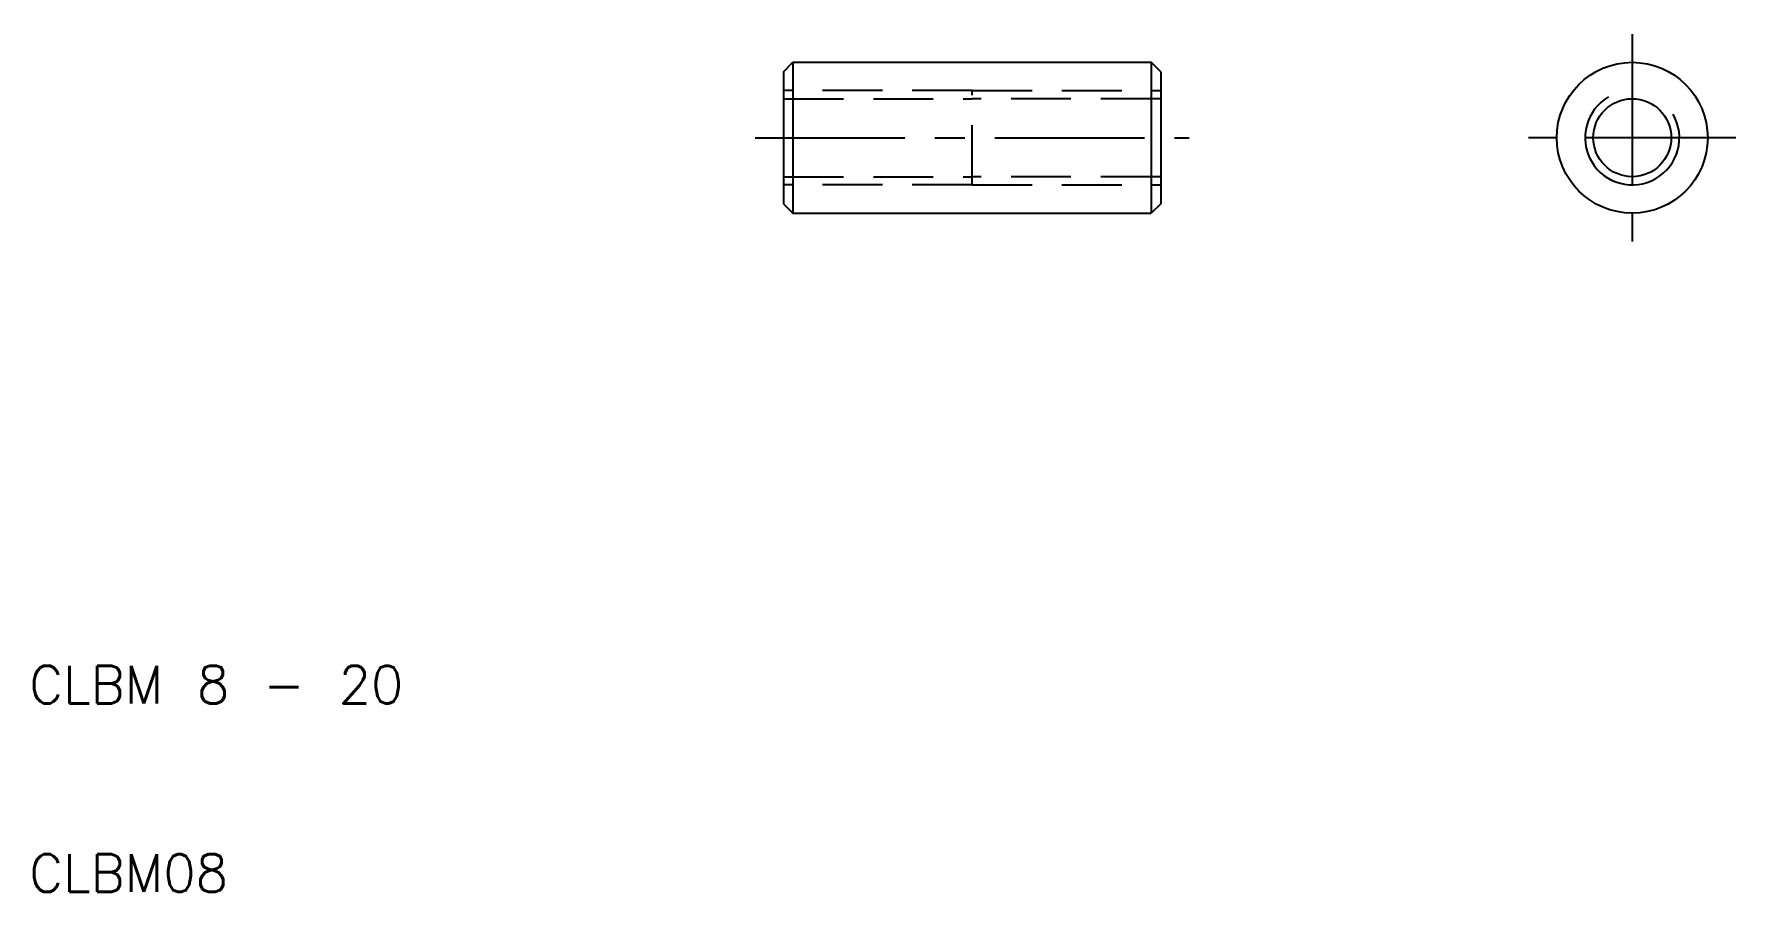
# Model space of a CAD drawing. Extents: x 10.3 to 100.5, y 10 to 55.5.
import ezdxf

# ---------------------------------------------------------------- set-up
doc = ezdxf.new("R2010")
doc.units = 0
doc.header["$LTSCALE"] = 0.25
doc.linetypes.add('CENTER', pattern=[50.8, 31.75, -6.35, 6.35, -6.35])
doc.linetypes.add('DASHED', pattern=[19.05, 12.7, -6.35])
doc.layers.get('0').update_dxf_attribs({"linetype": 'CONTINUOUS'})
doc.layers.add('CENTER', color=1, linetype='CENTER')
doc.styles.get("Standard").update_dxf_attribs({"font": 'txt.shx', "bigfont": 'extfont.shx'})

msp = doc.modelspace()

# ---------------------------------------------------------------- linework, layer by layer
for p, q in [((50, 53.5), (50.5, 54)), ((50, 53.5), (50, 46.5)), ((50.5, 54), (69.5, 54)), ((50.5, 54), (50.5, 46)), ((69.5, 54), (69.5, 46)), ((70, 53.5), (69.5, 54)), ((70, 53.5), (70, 46.5)), ((50, 46.5), (50.5, 46)), ((70, 46.5), (69.5, 46)), ((50.5, 46), (69.5, 46))]:
    msp.add_line(p, q)
at = {"color": 3, "linetype": 'DASHED'}
for p, q in [((60, 52.5), (50, 52.5)), ((60, 52.5), (70, 52.5)), ((60, 47.5), (60, 52.5)), ((60, 47.5), (60, 52.5)), ((50, 52.067), (60, 52.067)), ((70, 52.067), (60, 52.067)), ((50, 47.933), (60, 47.933)), ((70, 47.933), (60, 47.933)), ((60, 47.5), (50, 47.5)), ((60, 47.5), (70, 47.5))]:
    msp.add_line(p, q, dxfattribs=at)
for radius in [4, 2.067]:
    msp.add_circle((95, 50), radius)
at = {"color": 3}
msp.add_arc((95, 50), 2.5, 120, 30, dxfattribs=at)
at = {"layer": 'CENTER', "color": 1, "linetype": 'CENTER'}
for p, q in [((95, 55.5), (95, 44.5)), ((48.5, 50), (71.5, 50)), ((100.5, 50), (89.5, 50))]:
    msp.add_line(p, q, dxfattribs=at)

# ---------------------------------------------------------------- texts
for s, p in [('CLBM 8 - 20', (10, 20)), ('CLBM08', (10, 10))]:
    msp.add_text(s, height=2).set_placement(p)

doc.saveas('drawing.dxf')
